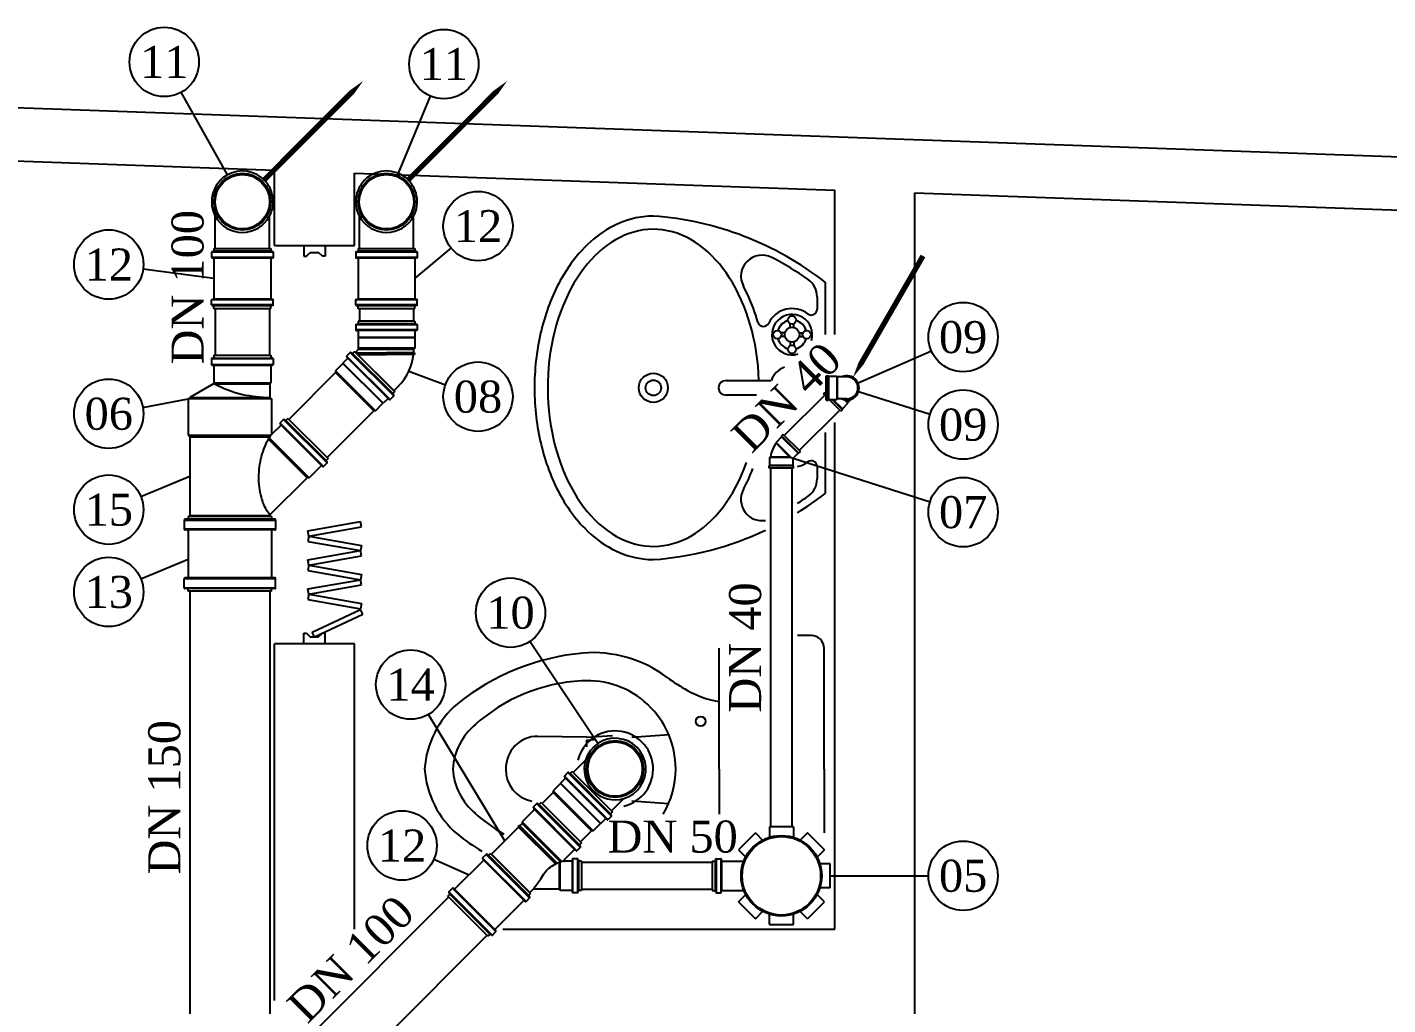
# Model space of a CAD drawing. Header units: millimetres. Extents: x 8900 to 13100, y 733 to 2933.
# Drawn here: x 10494.6 to 10749.6, y 1728.8 to 1911.9 of the extents above; entities that cross this region are included whole.
import ezdxf
from ezdxf.enums import TextEntityAlignment as Align

# ---------------------------------------------------------------- set-up
doc = ezdxf.new("R2010")
doc.units = ezdxf.units.MM
for name, color, linetype in [('001 - 0.050', 1, 'Continuous'), ('002 - 0.150', 2, 'Continuous'), ('003 - 0.250', 3, 'Continuous'), ('004 - 0.350', 4, 'Continuous'), ('005 - 0.350 Color', 5, 'Continuous')]:
    doc.layers.add(name, color=color, linetype=linetype)
doc.styles.add('style1', font='BOOKOS.TTF')
doc.styles.add('style4', font='romantic.ttf')

msp = doc.modelspace()

# ---------------------------------------------------------------- linework, layer by layer
at = {"layer": '001 - 0.050', "ltscale": 2.5}
for p, q in [((10546.44, 1871.01), (10546.44, 1869.01)), ((10546.44, 1869.01), (10546.94, 1869.01)), ((10546.94, 1869.01), (10547.65, 1869.71)), ((10547.65, 1869.71), (10549.23, 1869.71)), ((10549.94, 1869.01), (10549.23, 1869.71)), ((10550.44, 1869.01), (10549.94, 1869.01)), ((10550.44, 1871.01), (10550.44, 1869.01)), ((10547.22, 1817.55), (10557.07, 1819.29)), ((10547.39, 1816.57), (10557.24, 1818.31)), ((10557.24, 1818.31), (10557.07, 1819.29)), ((10547.39, 1816.57), (10547.22, 1817.55)), ((10547.39, 1816.57), (10547.22, 1815.58)), ((10547.22, 1815.58), (10557.07, 1813.85)), ((10547.39, 1816.57), (10557.24, 1814.83)), ((10547.22, 1812.11), (10557.07, 1813.85)), ((10547.39, 1811.13), (10557.24, 1812.86)), ((10557.24, 1814.83), (10557.07, 1813.85)), ((10557.24, 1812.86), (10557.07, 1813.85)), ((10547.39, 1811.13), (10547.22, 1812.11)), ((10547.39, 1811.13), (10547.22, 1810.14)), ((10547.39, 1811.13), (10557.24, 1809.39)), ((10547.22, 1810.14), (10557.07, 1808.41)), ((10547.22, 1806.67), (10557.07, 1808.41)), ((10557.24, 1809.39), (10557.07, 1808.41)), ((10557.24, 1807.42), (10557.07, 1808.41)), ((10547.39, 1805.68), (10547.22, 1806.67)), ((10547.39, 1805.68), (10547.22, 1804.7)), ((10547.39, 1805.68), (10557.24, 1807.42)), ((10547.39, 1805.68), (10557.24, 1803.95)), ((10547.22, 1804.7), (10557.07, 1802.96)), ((10548.02, 1798.6), (10557.08, 1802.83)), ((10557.24, 1803.95), (10557.07, 1802.96)), ((10557.5, 1801.92), (10557.08, 1802.83)), ((10548.44, 1797.7), (10557.5, 1801.92)), ((10546.44, 1796.41), (10546.44, 1798.41)), ((10546.44, 1798.41), (10546.94, 1798.41)), ((10546.94, 1798.41), (10547.65, 1797.7)), ((10547.65, 1797.7), (10549.23, 1797.7)), ((10548.44, 1797.7), (10548.02, 1798.6)), ((10549.94, 1798.41), (10549.23, 1797.7)), ((10550.44, 1798.41), (10549.94, 1798.41)), ((10550.44, 1796.41), (10550.44, 1798.41))]:
    msp.add_line(p, q, dxfattribs=at)
at = {"layer": '001 - 0.050'}
for p, q in [((10644.12, 1864.15), (10644.12, 1854.35)), ((10642.64, 1861.41), (10642.64, 1859.09)), ((10637.59, 1855.64), (10637.59, 1856.38)), ((10638.28, 1855.64), (10638.28, 1856.38)), ((10636.62, 1854.66), (10635.87, 1854.66)), ((10636.61, 1853.97), (10635.87, 1853.97)), ((10639.25, 1853.97), (10640, 1853.97)), ((10639.26, 1854.66), (10640, 1854.66)), ((10637.59, 1853), (10637.59, 1852.26)), ((10638.28, 1852.99), (10638.28, 1852.26)), ((10625.56, 1845.72), (10634.04, 1845.72)), ((10631.29, 1842.97), (10625.56, 1842.97)), ((10644.12, 1836.01), (10644.12, 1824.55)), ((10642.64, 1829.61), (10642.64, 1827.29)), ((10641.56, 1797.94), (10638.94, 1797.94)), ((10641.56, 1797.94), (10641.56, 1797.94)), ((10641.56, 1797.94), (10641.56, 1797.94)), ((10624.3, 1772.94), (10624.3, 1795.56)), ((10643.94, 1772.94), (10643.94, 1795.56)), ((10599.41, 1778.9), (10590.27, 1779.06)), ((10599.41, 1778.9), (10604.28, 1779.22)), ((10599.41, 1778.37), (10600.85, 1778.46)), ((10599.41, 1778.37), (10599.41, 1777.08)), ((10607.92, 1778.93), (10614.88, 1779.39)), ((10624.3, 1772.94), (10624.3, 1764.49)), ((10643.94, 1772.94), (10643.94, 1761.01)), ((10607.92, 1766.96), (10614.82, 1766.5))]:
    msp.add_line(p, q, dxfattribs=at)
for centre, radius in [((10637.94, 1857.07), 0.769), ((10635.19, 1854.32), 0.769), ((10637.94, 1854.32), 1.38), ((10640.69, 1854.32), 0.769), ((10637.94, 1851.57), 0.769), ((10611.95, 1844.36), 2.73), ((10611.95, 1844.36), 1.45), ((10620.81, 1781.87), 0.893)]:
    msp.add_circle(centre, radius, dxfattribs=at)
for centre, radius, start, end in [((10607.67, 1817.43), 59.26, 52.0345, 85.8579), ((10632.33, 1865.26), 3.96, 62.7274, 207.6975), ((10607.67, 1817.43), 57.77, 54.8128, 62.7274), ((10638.68, 1861.41), 3.96, 0, 54.8128), ((10637.94, 1854.32), 4.88, 52.968, 153.6816), ((10641.54, 1859.09), 1.1, 232.968, 0), ((10632.58, 1856.97), 1.1, 196.2412, 333.6816), ((10637.94, 1854.32), 3.78, 343.5967, 286.4033), ((10637.94, 1854.32), 2.75, 105.7907, 164.7593), ((10637.94, 1854.32), 2.75, 16.0953, 73.7658), ((10637.94, 1854.32), 2.75, 195.9211, 253.5587), ((10637.94, 1854.32), 2.75, 285.9116, 343.88), ((10637.94, 1844.35), 4.12, 109.6887, 160.3486), ((10625.56, 1844.35), 1.38, 90, 270), ((10641.54, 1829.61), 1.1, 0, 127.032), ((10637.94, 1834.38), 4.88, 281.8547, 307.032), ((10638.68, 1827.29), 3.96, 305.1872, 0), ((10632.31, 1823.43), 3.96, 152.2592, 279.1037), ((10607.67, 1871.27), 59.26, 301.85, 307.9655), ((10607.67, 1871.27), 57.77, 302.7695, 305.1872), ((10607.67, 1871.27), 59.26, 274.1421, 295.2421), ((10641.56, 1795.56), 2.38, 0, 90), ((10602.88, 1750.56), 44.3, 95.3547, 128.617), ((10600.56, 1771.33), 23.41, 53.3289, 94.4554), ((10631.37, 1812.15), 27.73, 232.6506, 242.0098), ((10600.21, 1756.91), 32.59, 93.0057, 131.9097), ((10599.59, 1772.95), 16.54, 359.9848, 93.7848), ((10626.88, 1802.43), 17.05, 239.9999, 261.296), ((10586.79, 1771.71), 17.75, 130.628, 176.0076), ((10586.27, 1772.14), 11.94, 129.8314, 176.174), ((10604.77, 1772.94), 7.14, 283.3424, 166.6576), ((10590.27, 1773.1), 5.96, 90.0403, 181.5783), ((10586.79, 1774.18), 17.75, 183.9924, 229.372), ((10586.25, 1773.74), 11.92, 183.8225, 230.2134), ((10590.27, 1772.79), 5.96, 178.6285, 259.4961), ((10599.59, 1772.94), 16.54, 329.2764, 0.0152), ((10600.21, 1788.98), 32.59, 228.0903, 240.0875), ((10602.88, 1795.33), 44.3, 231.383, 238.5689)]:
    msp.add_arc(centre, radius, start, end, dxfattribs=at)
msp.add_ellipse((10611.95, 1844.36), major_axis=(0, 29.7), ratio=0.666667, start_param=-1.524765, end_param=4.222301, dxfattribs=at)
for points, knots in [([(10611.95, 1876.53), (10610.7, 1876.53), (10609.45, 1876.38), (10606.44, 1875.66), (10604.7, 1874.91), (10601.43, 1872.88), (10599.91, 1871.6), (10597.14, 1868.59), (10595.89, 1866.87), (10593.23, 1862.23), (10591.98, 1859.13), (10590.26, 1852.52), (10589.77, 1849.02), (10589.6, 1841.98), (10589.92, 1838.44), (10591.31, 1831.68), (10592.4, 1828.46), (10595.25, 1822.68), (10597.03, 1820.12), (10600.64, 1816.45), (10602.37, 1815.13), (10606.05, 1813.18), (10608.02, 1812.55), (10610.66, 1812.22), (10611.3, 1812.18), (10611.95, 1812.18)], [6.283185, 6.283185, 6.283185, 6.283185, 6.442399, 6.442399, 6.675979, 6.675979, 6.909559, 6.909559, 7.143139, 7.143139, 7.480359, 7.480359, 7.817579, 7.817579, 8.154799, 8.154799, 8.492019, 8.492019, 8.829238, 8.829238, 9.085832, 9.085832, 9.342426, 9.342426, 9.424781, 9.424781, 9.424781, 9.424781]), ([(10631.52, 1856.66), (10631.02, 1858.39), (10630.41, 1860.05), (10629.42, 1862.24), (10629.13, 1862.84), (10628.82, 1863.42)], [5.1242531, 5.1242531, 5.1242531, 5.1242531, 5.3076682, 5.3076682, 5.3793346, 5.3793346, 5.3793346, 5.3793346])]:
    msp.add_open_spline(points, degree=3, knots=knots, dxfattribs=at)
msp.add_open_spline([(10628.81, 1825.27), (10629.47, 1826.52), (10630.06, 1827.84), (10630.58, 1829.22)], degree=3, dxfattribs=at)
at = {"layer": '002 - 0.150', "ltscale": 2.5}
for p, q in [((10380.91, 1900.85), (11004.53, 1878.61)), ((10380.56, 1890.86), (10540.94, 1885.14)), ((10540.94, 1871.01), (10540.94, 1885.14)), ((10555.94, 1884.6), (10645.94, 1881.39)), ((10555.94, 1871.01), (10555.94, 1884.6)), ((10645.94, 1854.35), (10645.94, 1881.39)), ((10660.94, 1880.86), (10989.19, 1869.15)), ((10660.94, 1669.74), (10660.94, 1880.86)), ((10540.94, 1871.01), (10555.94, 1871.01)), ((10645.94, 1742.94), (10645.94, 1837.83)), ((10555.94, 1796.41), (10540.94, 1796.41)), ((10540.94, 1729.59), (10540.94, 1796.41)), ((10555.94, 1742.94), (10555.94, 1796.41)), ((10583.71, 1742.94), (10645.94, 1742.94))]:
    msp.add_line(p, q, dxfattribs=at)
at = {"layer": '002 - 0.150'}
for p, q in [((10540.26, 1869.95), (10529.61, 1869.95)), ((10529.86, 1870.47), (10540.02, 1870.47)), ((10567.26, 1869.95), (10556.61, 1869.95)), ((10556.86, 1870.47), (10567.02, 1870.47)), ((10540.26, 1868.67), (10529.61, 1868.67)), ((10567.26, 1868.67), (10556.61, 1868.67)), ((10540.26, 1860.96), (10529.61, 1860.96)), ((10540.26, 1859.69), (10529.61, 1859.69)), ((10567.26, 1860.96), (10556.61, 1860.96)), ((10567.26, 1859.69), (10556.61, 1859.69)), ((10567.26, 1856.34), (10556.61, 1856.34)), ((10567.26, 1855.07), (10556.61, 1855.07)), ((10556.13, 1851), (10563.31, 1843.82)), ((10567.02, 1851.55), (10556.67, 1851.55)), ((10529.61, 1849.94), (10540.26, 1849.94)), ((10529.61, 1848.59), (10540.26, 1848.59)), ((10553.76, 1848.94), (10552.37, 1847.54)), ((10561.31, 1841.46), (10553.76, 1848.97)), ((10561.28, 1841.46), (10553.76, 1848.94)), ((10554.68, 1849.89), (10562.23, 1842.38)), ((10555.58, 1850.79), (10563.13, 1843.28)), ((10556.51, 1850.62), (10561.94, 1850.62)), ((10556.61, 1850.91), (10561.94, 1850.91)), ((10559.89, 1840.06), (10552.37, 1847.54)), ((10644.82, 1842.17), (10644.82, 1846.53)), ((10646.44, 1842.29), (10646.44, 1846.41)), ((10529.67, 1845.12), (10540.1, 1845.12)), ((10644.32, 1843.44), (10644.27, 1843.49)), ((10525.1, 1842.33), (10540.1, 1842.33)), ((10559.88, 1840.06), (10561.28, 1841.46)), ((10647.36, 1840.4), (10645.59, 1842.17)), ((10543.1, 1838.26), (10550.63, 1830.73)), ((10542.2, 1837.36), (10549.74, 1829.83)), ((10525.1, 1835.19), (10540.07, 1835.19)), ((10547.07, 1827.52), (10539.83, 1834.76)), ((10637.46, 1831.44), (10634.93, 1833.97)), ((10635.99, 1835.2), (10639.07, 1832.12)), ((10633.88, 1831.44), (10637.46, 1831.44)), ((10637.46, 1831.44), (10637.75, 1831.32)), ((10638.12, 1829.82), (10633.76, 1829.82)), ((10525.1, 1820.43), (10540.1, 1820.43)), ((10540.42, 1819.73), (10524.77, 1819.73)), ((10540.42, 1817.73), (10524.77, 1817.73)), ((10540.42, 1808.73), (10524.77, 1808.73)), ((10540.42, 1806.73), (10524.77, 1806.73)), ((10596.39, 1772.1), (10603.92, 1764.57)), ((10596.93, 1772.29), (10604.11, 1765.11)), ((10594.57, 1770.24), (10593.18, 1768.85)), ((10602.1, 1762.75), (10594.57, 1770.28)), ((10602.07, 1762.75), (10594.57, 1770.24)), ((10595.49, 1771.2), (10603.02, 1763.67)), ((10600.67, 1761.35), (10593.18, 1768.85)), ((10589.67, 1765.38), (10597.2, 1757.85)), ((10590.57, 1766.28), (10598.1, 1758.75)), ((10594.52, 1755.55), (10587.35, 1762.72)), ((10600.67, 1761.36), (10602.07, 1762.75)), ((10588.59, 1749.24), (10581.06, 1756.77)), ((10581.6, 1756.96), (10588.78, 1749.78)), ((10587.69, 1748.34), (10580.16, 1755.87)), ((10594.31, 1755.47), (10594.31, 1750.41)), ((10596.75, 1755.68), (10596.75, 1750.21)), ((10597.95, 1755.68), (10597.95, 1750.21)), ((10623.5, 1755.68), (10623.5, 1750.21)), ((10624.7, 1755.68), (10624.7, 1750.21)), ((10581.33, 1741.98), (10573.8, 1749.51)), ((10582.23, 1742.88), (10574.7, 1750.41))]:
    msp.add_line(p, q, dxfattribs=at)
for centre, radius in [((10534.94, 1879.23), 5.1), ((10561.94, 1879.23), 5.1), ((10604.77, 1772.94), 5.1), ((10635.94, 1752.94), 7.35)]:
    msp.add_circle(centre, radius, dxfattribs=at)
msp.add_arc((10648.22, 1844.35), 2.18, 250.9009, 109.0991, dxfattribs=at)
at = {"layer": '003 - 0.250', "ltscale": 2.5}
for p, q in [((10532.13, 1884.26), (10523.47, 1899.74)), ((10564.16, 1884.55), (10570.19, 1899.01)), ((10567.26, 1864.82), (10574.09, 1870.49)), ((10529.61, 1864.82), (10516.35, 1866.6)), ((10650.31, 1845.26), (10664.04, 1851.26)), ((10566.12, 1847.45), (10572.98, 1844.94)), ((10650.39, 1843.66), (10663.8, 1839.42)), ((10516.3, 1840.69), (10524.78, 1842.28)), ((10638.12, 1831.17), (10663.8, 1823.02)), ((10515.91, 1824.01), (10525.1, 1827.81)), ((10515.91, 1808.6), (10524.77, 1812.26)), ((10601.56, 1777.74), (10588.79, 1796.83)), ((10584.14, 1759.51), (10569.83, 1783.18)), ((10570.81, 1756.02), (10577.43, 1753.14)), ((10645.09, 1752.94), (10663.5, 1752.94))]:
    msp.add_line(p, q, dxfattribs=at)
for centre in [(10520.3, 1905.41), (10572.69, 1905.01), (10579.09, 1874.65), (10509.9, 1867.46), (10670, 1853.86), (10579.09, 1842.7), (10509.9, 1839.5), (10670, 1837.46), (10509.9, 1821.53), (10670, 1821.06), (10509.9, 1806.12), (10585.18, 1802.23), (10566.47, 1788.75), (10564.85, 1758.61), (10670, 1752.94)]:
    msp.add_circle(centre, 6.5, dxfattribs=at)
at = {"layer": '004 - 0.350', "ltscale": 2.5}
for points in [[(10557.58, 1901.86, 0, 5, 0), (10546.97, 1891.26, 1, 1, 0), (10539.02, 1883.3, 1, 1, 0)], [(10584.58, 1901.86, 0, 5, 0), (10573.97, 1891.26, 1, 1, 0), (10566.02, 1883.3, 1, 1, 0)], [(10649.36, 1846.32, 0, 5, 0), (10656.86, 1859.31, 1, 1, 0), (10662.48, 1869.06, 1, 1, 0)]]:
    msp.add_lwpolyline(points, format="xyseb", dxfattribs=at)
at = {"layer": '005 - 0.350 Color'}
for p, q in [((10529.86, 1870.47), (10529.86, 1876.5)), ((10540.02, 1870.47), (10540.02, 1876.5)), ((10556.86, 1870.47), (10556.86, 1876.5)), ((10567.02, 1870.47), (10567.02, 1876.5)), ((10529.17, 1869.75), (10529.17, 1868.8)), ((10529.25, 1869.85), (10529.54, 1869.93)), ((10540.6, 1869.75), (10529.27, 1869.75)), ((10529.61, 1870.47), (10540.26, 1870.47)), ((10529.61, 1870.47), (10529.61, 1870.02)), ((10540.26, 1870.47), (10540.26, 1870.02)), ((10540.63, 1869.85), (10540.34, 1869.93)), ((10540.7, 1869.75), (10540.7, 1868.8)), ((10556.17, 1869.75), (10556.17, 1868.8)), ((10556.25, 1869.85), (10556.54, 1869.93)), ((10567.6, 1869.75), (10556.27, 1869.75)), ((10556.61, 1870.47), (10567.26, 1870.47)), ((10556.61, 1870.47), (10556.61, 1870.02)), ((10567.26, 1870.47), (10567.26, 1870.02)), ((10567.63, 1869.85), (10567.34, 1869.93)), ((10567.7, 1869.75), (10567.7, 1868.8)), ((10540.6, 1868.8), (10529.27, 1868.8)), ((10529.27, 1868.71), (10529.52, 1868.68)), ((10529.61, 1868.58), (10529.61, 1861.05)), ((10540.26, 1868.58), (10540.26, 1861.05)), ((10540.61, 1868.71), (10540.36, 1868.68)), ((10567.6, 1868.8), (10556.27, 1868.8)), ((10556.27, 1868.71), (10556.52, 1868.68)), ((10556.61, 1868.58), (10556.61, 1861.05)), ((10567.26, 1868.58), (10567.26, 1861.05)), ((10567.61, 1868.71), (10567.36, 1868.68)), ((10529.17, 1859.88), (10529.17, 1860.83)), ((10529.25, 1859.79), (10529.54, 1859.71)), ((10529.27, 1860.93), (10529.52, 1860.95)), ((10540.6, 1860.83), (10529.27, 1860.83)), ((10540.6, 1859.88), (10529.27, 1859.88)), ((10529.61, 1859.17), (10529.61, 1859.61)), ((10540.26, 1859.17), (10529.61, 1859.17)), ((10540.26, 1859.17), (10540.26, 1859.61)), ((10540.63, 1859.79), (10540.34, 1859.71)), ((10540.61, 1860.93), (10540.36, 1860.95)), ((10540.7, 1859.88), (10540.7, 1860.83)), ((10556.17, 1859.88), (10556.17, 1860.83)), ((10556.25, 1859.79), (10556.54, 1859.71)), ((10556.27, 1860.93), (10556.52, 1860.95)), ((10567.6, 1860.83), (10556.27, 1860.83)), ((10567.6, 1859.88), (10556.27, 1859.88)), ((10556.61, 1859.17), (10556.61, 1859.61)), ((10567.26, 1859.17), (10556.61, 1859.17)), ((10567.26, 1859.17), (10567.26, 1859.61)), ((10567.63, 1859.79), (10567.34, 1859.71)), ((10567.61, 1860.93), (10567.36, 1860.95)), ((10567.7, 1859.88), (10567.7, 1860.83)), ((10556.17, 1856.14), (10556.17, 1855.2)), ((10556.25, 1856.24), (10556.54, 1856.32)), ((10567.6, 1856.14), (10556.27, 1856.14)), ((10567.26, 1856.86), (10556.61, 1856.86)), ((10556.61, 1856.86), (10556.61, 1856.41)), ((10567.26, 1856.86), (10567.26, 1856.41)), ((10567.63, 1856.24), (10567.34, 1856.32)), ((10567.7, 1856.14), (10567.7, 1855.2)), ((10567.6, 1855.2), (10556.27, 1855.2)), ((10556.27, 1855.1), (10556.52, 1855.07)), ((10556.61, 1854.97), (10556.61, 1853.77)), ((10567.26, 1853.77), (10556.61, 1853.77)), ((10556.61, 1853.77), (10556.64, 1853.74)), ((10567.24, 1853.74), (10556.64, 1853.74)), ((10556.64, 1853.74), (10556.64, 1851.77)), ((10567.26, 1853.77), (10567.24, 1853.74)), ((10567.24, 1853.74), (10567.24, 1851.77)), ((10567.26, 1854.97), (10567.26, 1853.77)), ((10567.61, 1855.1), (10567.36, 1855.07)), ((10555.94, 1851.16), (10555.63, 1850.85)), ((10555.94, 1851.16), (10563.49, 1843.65)), ((10556.66, 1851.53), (10556.13, 1851)), ((10567.24, 1851.77), (10556.64, 1851.77)), ((10556.64, 1851.77), (10556.66, 1851.75)), ((10567.24, 1851.77), (10567.02, 1851.55)), ((10567.02, 1851.55), (10567.02, 1850.93)), ((10529.17, 1849.84), (10529.17, 1848.69)), ((10529.27, 1849.94), (10529.51, 1849.94)), ((10529.27, 1849.84), (10540.6, 1849.84)), ((10540.6, 1848.69), (10529.27, 1848.69)), ((10529.27, 1848.59), (10529.51, 1848.59)), ((10529.61, 1850.47), (10540.26, 1850.47)), ((10529.61, 1850.47), (10529.61, 1850.04)), ((10529.61, 1848.49), (10529.61, 1845.22)), ((10540.26, 1850.47), (10540.26, 1850.04)), ((10540.26, 1848.49), (10540.26, 1845.29)), ((10540.6, 1849.94), (10540.36, 1849.94)), ((10540.6, 1848.59), (10540.36, 1848.59)), ((10540.7, 1849.84), (10540.7, 1848.69)), ((10554.62, 1849.83), (10553.76, 1848.97)), ((10553.76, 1848.97), (10553.76, 1848.94)), ((10555.13, 1850.97), (10554.46, 1850.3)), ((10554.46, 1850.16), (10554.62, 1849.96)), ((10554.53, 1850.23), (10562.56, 1842.23)), ((10555.2, 1850.9), (10563.23, 1842.9)), ((10555.25, 1850.98), (10555.51, 1850.83)), ((10556.34, 1850.93), (10561.94, 1850.93)), ((10556.52, 1850.61), (10561.94, 1850.61)), ((10567.02, 1850.93), (10561.94, 1850.93)), ((10567.17, 1850.91), (10561.94, 1850.91)), ((10567.17, 1850.62), (10561.94, 1850.62)), ((10567.02, 1850.61), (10561.94, 1850.61)), ((10567.02, 1850.93), (10567.17, 1850.91)), ((10567.02, 1850.61), (10567.17, 1850.62)), ((10567.17, 1850.91), (10567.17, 1850.62)), ((10552.37, 1847.54), (10552.37, 1847.23)), ((10552.37, 1847.23), (10559.57, 1840.06)), ((10644.32, 1842.07), (10644.32, 1846.63)), ((10644.32, 1846.63), (10644.72, 1846.63)), ((10644.72, 1842.07), (10644.72, 1846.63)), ((10644.72, 1846.63), (10644.82, 1846.53)), ((10644.82, 1846.53), (10646.32, 1846.53)), ((10646.32, 1846.53), (10646.44, 1846.41)), ((10646.32, 1846.53), (10646.32, 1842.17)), ((10647.24, 1846.41), (10646.44, 1846.41)), ((10648.22, 1846.41), (10647.24, 1846.41)), ((10529.54, 1845.09), (10525.1, 1842.53)), ((10529.61, 1845.29), (10540.26, 1845.29)), ((10540.26, 1845.29), (10540.1, 1845.12)), ((10540.1, 1845.12), (10540.1, 1842.33)), ((10563.49, 1843.65), (10563.18, 1843.34)), ((10564.25, 1844.75), (10563.31, 1843.82)), ((10643.85, 1843.2), (10644.13, 1843.49)), ((10644.13, 1843.49), (10644.27, 1843.49)), ((10644.32, 1843.3), (10644.13, 1843.49)), ((10644.27, 1843.49), (10644.32, 1843.53)), ((10524.78, 1842.28), (10524.78, 1835.5)), ((10524.83, 1842.33), (10540.36, 1842.33)), ((10525.1, 1842.53), (10525.1, 1842.33)), ((10525.1, 1842.53), (10540.1, 1842.53)), ((10540.41, 1842.28), (10540.41, 1835.93)), ((10561.31, 1841.46), (10561.28, 1841.46)), ((10562.17, 1842.32), (10561.31, 1841.46)), ((10562.5, 1842.16), (10562.3, 1842.32)), ((10563.3, 1842.83), (10562.63, 1842.16)), ((10563.32, 1842.95), (10563.16, 1843.22)), ((10644.32, 1842.73), (10643.85, 1843.2)), ((10644.32, 1842.07), (10644.72, 1842.07)), ((10644.72, 1842.07), (10644.82, 1842.17)), ((10644.82, 1842.17), (10646.32, 1842.17)), ((10647.07, 1839.98), (10644.88, 1842.17)), ((10647.36, 1840.26), (10645.45, 1842.17)), ((10646.32, 1842.17), (10646.44, 1842.29)), ((10647.24, 1842.29), (10646.44, 1842.29)), ((10648.22, 1842.29), (10647.24, 1842.29)), ((10647.36, 1840.4), (10648.42, 1841.46)), ((10647.77, 1842.11), (10648.42, 1841.46)), ((10648.42, 1841.64), (10647.97, 1842.08)), ((10648.99, 1842.2), (10648.42, 1841.63)), ((10648.42, 1841.46), (10648.42, 1841.64)), ((10542.65, 1838.43), (10541.99, 1837.77)), ((10542.73, 1838.36), (10550.74, 1830.35)), ((10542.78, 1838.45), (10543.04, 1838.3)), ((10543.47, 1838.63), (10543.16, 1838.31)), ((10543.47, 1838.63), (10551, 1831.1)), ((10559.88, 1840.06), (10559.57, 1840.06)), ((10647.07, 1839.98), (10647.36, 1840.26)), ((10647.36, 1840.26), (10647.36, 1840.4)), ((10542.14, 1837.3), (10540.67, 1835.83)), ((10541.98, 1837.63), (10542.15, 1837.43)), ((10542.06, 1837.69), (10550.07, 1829.68)), ((10524.78, 1835.5), (10540.27, 1835.5)), ((10524.78, 1835.5), (10525.1, 1835.19)), ((10525.1, 1835.19), (10525.1, 1820.43)), ((10547.42, 1827.52), (10539.95, 1834.98)), ((10635.99, 1835.2), (10634.93, 1834.14)), ((10634.93, 1834.14), (10637.75, 1831.32)), ((10634.93, 1834.14), (10634.93, 1833.97)), ((10636.27, 1835.63), (10635.99, 1835.34)), ((10635.99, 1835.34), (10639.21, 1832.12)), ((10635.99, 1835.34), (10635.99, 1835.2)), ((10639.5, 1832.4), (10636.27, 1835.63)), ((10550.82, 1830.4), (10550.67, 1830.66)), ((10551, 1831.1), (10550.69, 1830.78)), ((10633.76, 1831.32), (10633.88, 1831.44)), ((10637.75, 1831.32), (10633.76, 1831.32)), ((10633.76, 1829.82), (10633.76, 1831.32)), ((10637.75, 1831.32), (10638.12, 1831.17)), ((10639.07, 1832.12), (10638.12, 1831.17)), ((10638.12, 1829.82), (10638.12, 1831.17)), ((10639.21, 1832.12), (10639.07, 1832.12)), ((10639.5, 1832.4), (10639.21, 1832.12)), ((10549.67, 1829.77), (10547.42, 1827.52)), ((10550, 1829.61), (10549.81, 1829.77)), ((10550.81, 1830.28), (10550.14, 1829.61)), ((10633.66, 1829.72), (10633.76, 1829.82)), ((10638.22, 1829.72), (10633.66, 1829.72)), ((10633.66, 1829.32), (10633.66, 1829.72)), ((10638.22, 1829.32), (10633.66, 1829.32)), ((10638.22, 1829.72), (10638.12, 1829.82)), ((10638.22, 1829.32), (10638.22, 1829.72)), ((10547.07, 1827.52), (10540.1, 1820.54)), ((10547.42, 1827.52), (10547.07, 1827.52)), ((10540.1, 1820.54), (10540.1, 1820.43)), ((10524.02, 1819.58), (10524.02, 1817.88)), ((10524.62, 1819.73), (10524.17, 1819.73)), ((10524.17, 1819.58), (10541.02, 1819.58)), ((10541.02, 1817.88), (10524.17, 1817.88)), ((10524.77, 1820.23), (10524.77, 1819.88)), ((10540.42, 1820.23), (10524.77, 1820.23)), ((10540.42, 1820.23), (10540.42, 1819.88)), ((10541.02, 1819.73), (10540.57, 1819.73)), ((10541.17, 1819.58), (10541.17, 1817.88)), ((10524.62, 1817.73), (10524.17, 1817.73)), ((10524.77, 1817.58), (10524.77, 1808.88)), ((10540.42, 1817.58), (10540.42, 1808.88)), ((10541.02, 1817.73), (10540.57, 1817.73)), ((10524.02, 1806.88), (10524.02, 1808.58)), ((10524.62, 1808.73), (10524.17, 1808.73)), ((10541.02, 1808.58), (10524.17, 1808.58)), ((10541.02, 1808.73), (10540.57, 1808.73)), ((10541.17, 1806.88), (10541.17, 1808.58)), ((10524.17, 1806.88), (10541.02, 1806.88)), ((10524.62, 1806.73), (10524.17, 1806.73)), ((10524.77, 1806.23), (10524.77, 1806.58)), ((10540.42, 1806.23), (10524.77, 1806.23)), ((10540.42, 1806.23), (10540.42, 1806.58)), ((10541.02, 1806.73), (10540.57, 1806.73)), ((10599.25, 1774.61), (10596.93, 1772.29)), ((10595.94, 1772.27), (10595.27, 1771.6)), ((10596.01, 1772.2), (10604.02, 1764.19)), ((10596.06, 1772.29), (10596.32, 1772.14)), ((10596.76, 1772.47), (10596.44, 1772.15)), ((10596.76, 1772.47), (10604.29, 1764.94)), ((10595.43, 1771.14), (10594.57, 1770.28)), ((10594.57, 1770.28), (10594.57, 1770.24)), ((10595.27, 1771.47), (10595.43, 1771.27)), ((10595.34, 1771.53), (10603.35, 1763.52)), ((10593.18, 1768.85), (10593.18, 1768.54)), ((10593.18, 1768.54), (10600.36, 1761.36)), ((10606.43, 1767.43), (10604.11, 1765.11)), ((10589.6, 1765.31), (10587.35, 1763.06)), ((10589.44, 1765.65), (10589.61, 1765.45)), ((10590.12, 1766.45), (10589.45, 1765.78)), ((10589.52, 1765.71), (10597.53, 1757.7)), ((10590.19, 1766.38), (10598.2, 1758.37)), ((10590.24, 1766.47), (10590.5, 1766.31)), ((10590.93, 1766.65), (10590.62, 1766.33)), ((10590.93, 1766.65), (10598.47, 1759.11)), ((10604.11, 1764.24), (10603.96, 1764.5)), ((10604.29, 1764.94), (10603.97, 1764.62)), ((10586.69, 1762.05), (10581.6, 1756.96)), ((10586.8, 1762.37), (10586.59, 1762.17)), ((10593.61, 1755.15), (10586.59, 1762.17)), ((10586.69, 1762.05), (10586.59, 1762.17)), ((10593.59, 1755.15), (10586.69, 1762.05)), ((10593.89, 1755.29), (10586.8, 1762.37)), ((10586.91, 1762.28), (10586.8, 1762.37)), ((10587.35, 1762.72), (10586.91, 1762.28)), ((10593.9, 1755.29), (10586.91, 1762.28)), ((10594.78, 1755.63), (10587.35, 1763.06)), ((10587.35, 1763.06), (10587.35, 1762.72)), ((10602.1, 1762.75), (10602.07, 1762.75)), ((10602.96, 1763.61), (10602.1, 1762.75)), ((10603.29, 1763.45), (10603.09, 1763.61)), ((10604.09, 1764.12), (10603.42, 1763.45)), ((10633.69, 1762.09), (10633.69, 1760.15)), ((10638.19, 1762.09), (10633.69, 1762.09)), ((10638.19, 1762.09), (10638.19, 1760.15)), ((10600.67, 1761.36), (10600.36, 1761.36)), ((10631.06, 1761.01), (10627.88, 1757.82)), ((10631.06, 1761.01), (10632.43, 1759.63)), ((10640.82, 1761.01), (10639.44, 1759.63)), ((10644, 1757.82), (10640.82, 1761.01)), ((10580.61, 1756.94), (10579.94, 1756.27)), ((10588.69, 1748.86), (10580.68, 1756.87)), ((10580.73, 1756.96), (10580.99, 1756.8)), ((10581.42, 1757.13), (10581.11, 1756.82)), ((10581.42, 1757.13), (10588.95, 1749.6)), ((10597.13, 1757.78), (10595.2, 1755.85)), ((10597.47, 1757.62), (10597.27, 1757.79)), ((10598.27, 1758.3), (10597.6, 1757.63)), ((10598.29, 1758.42), (10598.14, 1758.68)), ((10598.47, 1759.11), (10598.15, 1758.8)), ((10627.88, 1757.82), (10629.25, 1756.45)), ((10644, 1757.82), (10642.63, 1756.45)), ((10580.09, 1755.8), (10574.77, 1750.48)), ((10579.93, 1756.14), (10580.1, 1755.94)), ((10588.02, 1748.19), (10580.01, 1756.2)), ((10594.51, 1750.21), (10594.51, 1755.54)), ((10596.66, 1755.68), (10595.27, 1755.68)), ((10596.78, 1756.03), (10596.76, 1755.77)), ((10596.81, 1756.02), (10596.81, 1749.86)), ((10597.76, 1756.12), (10596.88, 1756.12)), ((10597.76, 1756.02), (10597.76, 1749.86)), ((10597.85, 1756.05), (10597.93, 1755.75)), ((10598.47, 1755.68), (10598.03, 1755.68)), ((10598.47, 1755.68), (10598.47, 1750.21)), ((10622.99, 1755.68), (10622.99, 1750.21)), ((10622.99, 1755.68), (10623.42, 1755.68)), ((10623.6, 1756.05), (10623.52, 1755.75)), ((10623.7, 1756.12), (10624.57, 1756.12)), ((10623.7, 1756.02), (10623.7, 1749.86)), ((10624.57, 1756.02), (10624.57, 1749.86)), ((10624.67, 1756.03), (10624.7, 1755.77)), ((10624.8, 1755.68), (10628.9, 1755.68)), ((10645.09, 1755.19), (10643.15, 1755.19)), ((10645.09, 1750.69), (10645.09, 1755.19)), ((10573.43, 1749.14), (10573.75, 1749.46)), ((10580.96, 1741.61), (10573.43, 1749.14)), ((10573.61, 1749.84), (10573.76, 1749.58)), ((10573.63, 1749.96), (10574.3, 1750.63)), ((10581.71, 1741.88), (10573.7, 1749.89)), ((10582.38, 1742.55), (10574.37, 1750.56)), ((10574.43, 1750.64), (10574.63, 1750.47)), ((10588.78, 1748.91), (10588.62, 1749.17)), ((10588.95, 1749.6), (10588.64, 1749.29)), ((10589.41, 1750.41), (10588.78, 1749.78)), ((10594.31, 1750.41), (10589.41, 1750.41)), ((10594.51, 1750.21), (10594.31, 1750.41)), ((10596.66, 1750.21), (10594.51, 1750.21)), ((10596.78, 1749.86), (10596.76, 1750.12)), ((10597.76, 1749.76), (10596.88, 1749.76)), ((10597.85, 1749.84), (10597.93, 1750.14)), ((10598.47, 1750.21), (10598.03, 1750.21)), ((10622.99, 1750.21), (10623.42, 1750.21)), ((10623.6, 1749.84), (10623.52, 1750.14)), ((10623.7, 1749.76), (10624.57, 1749.76)), ((10624.67, 1749.86), (10624.7, 1750.12)), ((10624.8, 1750.21), (10628.9, 1750.21)), ((10627.88, 1748.07), (10629.25, 1749.44)), ((10644, 1748.07), (10642.63, 1749.44)), ((10645.09, 1750.69), (10643.15, 1750.69)), ((10587.62, 1748.27), (10582.3, 1742.95)), ((10587.96, 1748.11), (10587.76, 1748.28)), ((10588.76, 1748.79), (10588.09, 1748.12)), ((10627.88, 1748.07), (10631.06, 1744.88)), ((10640.82, 1744.88), (10644, 1748.07)), ((10631.06, 1744.88), (10632.43, 1746.26)), ((10633.69, 1743.79), (10633.69, 1745.74)), ((10638.19, 1743.79), (10638.19, 1745.74)), ((10640.82, 1744.88), (10639.44, 1746.26)), ((10580.96, 1741.61), (10581.28, 1741.93)), ((10581.66, 1741.79), (10581.4, 1741.94)), ((10581.78, 1741.81), (10582.45, 1742.48)), ((10582.46, 1742.61), (10582.29, 1742.81)), ((10633.69, 1743.79), (10638.19, 1743.79))]:
    msp.add_line(p, q, dxfattribs=at)
at = {"layer": '005 - 0.350 Color', "ltscale": 2.5}
for p, q in [((10529.86, 1859.17), (10529.86, 1850.47)), ((10540.02, 1859.17), (10540.02, 1850.47)), ((10556.86, 1859.17), (10556.86, 1856.86)), ((10567.02, 1859.17), (10567.02, 1856.86)), ((10552.37, 1847.23), (10543.64, 1838.45)), ((10636.47, 1835.43), (10644.05, 1843.01)), ((10559.57, 1840.06), (10550.84, 1831.28)), ((10639.3, 1832.6), (10646.88, 1840.18)), ((10633.94, 1762.09), (10633.94, 1829.32)), ((10637.94, 1762.09), (10637.94, 1829.32)), ((10525.1, 1820.43), (10525.1, 1820.23)), ((10540.1, 1820.43), (10540.1, 1820.23)), ((10525.1, 1806.23), (10525.1, 1722.83)), ((10540.1, 1806.23), (10540.1, 1722.83)), ((10593.18, 1768.54), (10591.11, 1766.47)), ((10600.36, 1761.36), (10598.29, 1759.29)), ((10598.47, 1755.48), (10622.99, 1755.48)), ((10598.47, 1750.41), (10622.99, 1750.41)), ((10573.61, 1748.97), (10543.64, 1719.01)), ((10580.79, 1741.79), (10550.83, 1711.82))]:
    msp.add_line(p, q, dxfattribs=at)
at = {"layer": '005 - 0.350 Color'}
for points in [[(10538.12, 1825.74, -0.042343), (10538.03, 1827.66, -0.067033), (10538.52, 1831.49, -0.067033), (10540, 1835.06, -0.021561), (10540.48, 1835.81, -0.107138)], [(10540.1, 1820.54, -0.049559), (10539.47, 1821.49, -0.073259), (10538.51, 1823.85, -0.039164), (10538.12, 1825.74, -0.059992)], [(10589.5, 1750.44, -0.013476), (10590.85, 1752.37, -0.106485), (10592.65, 1754.57, -0.09207), (10595.18, 1755.75, -0.112954)]]:
    msp.add_lwpolyline(points, format="xyb", dxfattribs=at)
for centre, radius in [((10534.94, 1879.23), 5.32), ((10561.94, 1879.23), 5.32), ((10604.77, 1772.94), 5.32), ((10635.94, 1752.94), 7.55)]:
    msp.add_circle(centre, radius, dxfattribs=at)
for centre, radius, start, end in [((10534.94, 1879.23), 5.76, 331.785, 208.215), ((10561.94, 1879.23), 5.76, 331.785, 208.215), ((10534.94, 1879.23), 5.76, 208.215, 331.785), ((10561.94, 1879.23), 5.76, 208.215, 331.785), ((10529.27, 1869.75), 0.1, 105, 180), ((10529.51, 1870.02), 0.1, 285, 0), ((10540.36, 1870.02), 0.1, 180, 255), ((10540.6, 1869.75), 0.1, 0, 75), ((10556.27, 1869.75), 0.1, 105, 180), ((10556.51, 1870.02), 0.1, 285, 0), ((10567.36, 1870.02), 0.1, 180, 255), ((10567.6, 1869.75), 0.1, 0, 75), ((10529.27, 1868.8), 0.1, 180, 265), ((10529.51, 1868.58), 0.1, 0, 85), ((10540.36, 1868.58), 0.1, 95, 180), ((10540.6, 1868.8), 0.1, 275, 0), ((10556.27, 1868.8), 0.1, 180, 265), ((10556.51, 1868.58), 0.1, 0, 85), ((10567.36, 1868.58), 0.1, 95, 180), ((10567.6, 1868.8), 0.1, 275, 0), ((10529.27, 1860.83), 0.1, 95, 180), ((10529.27, 1859.88), 0.1, 180, 255), ((10529.51, 1861.05), 0.1, 275, 0), ((10529.51, 1859.61), 0.1, 0, 75), ((10540.36, 1861.05), 0.1, 180, 265), ((10540.36, 1859.61), 0.1, 105, 180), ((10540.6, 1860.83), 0.1, 0, 85), ((10540.6, 1859.88), 0.1, 285, 0), ((10556.27, 1860.83), 0.1, 95, 180), ((10556.27, 1859.88), 0.1, 180, 255), ((10556.51, 1861.05), 0.1, 275, 0), ((10556.51, 1859.61), 0.1, 0, 75), ((10567.36, 1861.05), 0.1, 180, 265), ((10567.36, 1859.61), 0.1, 105, 180), ((10567.6, 1860.83), 0.1, 0, 85), ((10567.6, 1859.88), 0.1, 285, 0), ((10556.27, 1856.14), 0.1, 105, 180), ((10556.51, 1856.41), 0.1, 285, 0), ((10567.36, 1856.41), 0.1, 180, 255), ((10567.6, 1856.14), 0.1, 0, 75), ((10556.27, 1855.2), 0.1, 180, 265), ((10556.51, 1854.97), 0.1, 0, 85), ((10567.36, 1854.97), 0.1, 95, 180), ((10567.6, 1855.2), 0.1, 275, 0), ((10555.2, 1850.9), 0.1, 60.1404, 135.1404), ((10556.56, 1851.64), 0.15, 315, 45), ((10529.27, 1849.84), 0.1, 90, 180), ((10529.27, 1848.69), 0.1, 180, 270), ((10529.51, 1850.04), 0.1, 270, 0), ((10529.51, 1848.49), 0.1, 0, 90), ((10540.36, 1850.04), 0.1, 180, 270), ((10540.36, 1848.49), 0.1, 90, 180), ((10540.6, 1849.84), 0.1, 0, 90), ((10540.6, 1848.69), 0.1, 270, 0), ((10554.53, 1850.23), 0.1, 135.1404, 220.1404), ((10554.55, 1849.9), 0.1, 315.1404, 40.1404), ((10555.56, 1850.92), 0.1, 240.1404, 315.1404), ((10557.35, 1851.64), 9.72, 315, 353.9013), ((10648.22, 1844.35), 2.28, 244.6232, 115.3768), ((10648.22, 1844.35), 2.06, 270, 90), ((10529.46, 1845.22), 0.15, 300, 0), ((10539.48, 1863.1), 20.48, 241.1553, 257.2053), ((10524.83, 1842.28), 0.05, 90, 180), ((10540.58, 1869.07), 26.54, 257.7446, 268.9604), ((10540.36, 1842.28), 0.05, 0, 90), ((10562.24, 1842.25), 0.1, 50.1404, 135.1404), ((10562.56, 1842.23), 0.1, 230.1404, 315.1404), ((10563.25, 1843.27), 0.1, 135.1404, 210.1404), ((10563.23, 1842.9), 0.1, 315.1404, 30.1404), ((10542.73, 1838.36), 0.1, 60, 135), ((10543.09, 1838.39), 0.1, 240, 315), ((10540.56, 1835.93), 0.15, 180, 315), ((10542.06, 1837.69), 0.1, 135, 220), ((10542.07, 1837.37), 0.1, 315, 40), ((10639.65, 1830.53), 5.84, 143.9327, 171.0673), ((10550.76, 1830.71), 0.1, 135, 210), ((10549.74, 1829.7), 0.1, 50, 135), ((10550.07, 1829.68), 0.1, 230, 315), ((10550.74, 1830.35), 0.1, 315, 30), ((10524.17, 1819.58), 0.15, 90, 180), ((10524.17, 1817.88), 0.15, 180, 270), ((10524.62, 1819.88), 0.15, 270, 0), ((10540.57, 1819.88), 0.15, 180, 270), ((10541.02, 1819.58), 0.15, 0, 90), ((10541.02, 1817.88), 0.15, 270, 0), ((10524.62, 1817.58), 0.15, 0, 90), ((10540.57, 1817.58), 0.15, 90, 180), ((10524.17, 1808.58), 0.15, 90, 180), ((10524.62, 1808.88), 0.15, 270, 0), ((10540.57, 1808.88), 0.15, 180, 270), ((10541.02, 1808.58), 0.15, 0, 90), ((10524.17, 1806.88), 0.15, 180, 270), ((10524.62, 1806.58), 0.15, 0, 90), ((10540.57, 1806.58), 0.15, 90, 180), ((10541.02, 1806.88), 0.15, 270, 0), ((10604.77, 1772.94), 5.77, 286.785, 163.215), ((10604.77, 1772.94), 5.77, 163.215, 286.785), ((10596.01, 1772.2), 0.1, 60, 135), ((10596.37, 1772.22), 0.1, 240, 315), ((10595.34, 1771.53), 0.1, 135, 220), ((10595.35, 1771.21), 0.1, 315, 40), ((10589.52, 1765.71), 0.1, 135, 220), ((10589.53, 1765.38), 0.1, 315, 40), ((10590.19, 1766.38), 0.1, 60, 135), ((10590.55, 1766.4), 0.1, 240, 315), ((10604.04, 1764.55), 0.1, 135, 210), ((10603.03, 1763.53), 0.1, 50, 135), ((10603.35, 1763.52), 0.1, 230, 315), ((10604.02, 1764.19), 0.1, 315, 30), ((10580.68, 1756.87), 0.1, 60, 135), ((10581.04, 1756.89), 0.1, 240, 315), ((10597.2, 1757.71), 0.1, 50, 135), ((10597.53, 1757.7), 0.1, 230, 315), ((10598.22, 1758.73), 0.1, 135, 210), ((10598.2, 1758.37), 0.1, 315, 30), ((10580.01, 1756.2), 0.1, 135, 220), ((10580.02, 1755.87), 0.1, 315, 40), ((10595.27, 1755.78), 0.1, 135, 270), ((10596.66, 1755.78), 0.1, 270, 355), ((10596.88, 1756.02), 0.1, 90, 175), ((10597.76, 1756.02), 0.1, 15, 90), ((10598.03, 1755.78), 0.1, 195, 270), ((10623.42, 1755.78), 0.1, 270, 345), ((10623.7, 1756.02), 0.1, 90, 165), ((10624.57, 1756.02), 0.1, 5, 90), ((10624.8, 1755.78), 0.1, 185, 270), ((10573.7, 1749.89), 0.1, 135, 210), ((10573.68, 1749.53), 0.1, 315, 30), ((10574.37, 1750.56), 0.1, 50, 135), ((10574.69, 1750.55), 0.1, 230, 315), ((10588.71, 1749.22), 0.1, 135, 210), ((10589.49, 1750.34), 0.1, 79.2682, 135), ((10596.66, 1750.11), 0.1, 5, 90), ((10596.88, 1749.86), 0.1, 185, 270), ((10597.76, 1749.86), 0.1, 270, 345), ((10598.03, 1750.11), 0.1, 90, 165), ((10623.42, 1750.11), 0.1, 15, 90), ((10623.7, 1749.86), 0.1, 195, 270), ((10624.57, 1749.86), 0.1, 270, 355), ((10624.8, 1750.11), 0.1, 90, 175), ((10587.69, 1748.2), 0.1, 50, 135), ((10588.02, 1748.19), 0.1, 230, 315), ((10588.69, 1748.86), 0.1, 315, 30), ((10581.35, 1741.86), 0.1, 60, 135), ((10581.71, 1741.88), 0.1, 240, 315), ((10582.37, 1742.87), 0.1, 135, 220), ((10582.38, 1742.55), 0.1, 315, 40)]:
    msp.add_arc(centre, radius, start, end, dxfattribs=at)

# ---------------------------------------------------------------- texts
at = {"layer": '001 - 0.050', "ltscale": 2.5, "style": 'style4'}
for s, p in [('11', (10520.3, 1905.41)), ('11', (10572.69, 1905.01)), ('12', (10579.09, 1874.65)), ('12', (10509.9, 1867.46)), ('09', (10670, 1853.86)), ('08', (10579.09, 1842.7)), ('06', (10509.9, 1839.5)), ('09', (10670, 1837.46)), ('15', (10509.9, 1821.53)), ('07', (10670, 1821.06)), ('13', (10509.9, 1806.12)), ('10', (10585.18, 1802.23)), ('14', (10566.47, 1788.75)), ('12', (10564.85, 1758.61)), ('05', (10670, 1752.94))]:
    msp.add_text(s, height=6, dxfattribs=at).set_placement(p, align=Align.MIDDLE_CENTER)
at = {"layer": '001 - 0.050', "style": 'style1'}
for s, rotation, p in [('DN 100', 90, (10529.46, 1863.2)), ('DN 40', 45, (10640.26, 1839.22)), ('DN 40', 90, (10633.94, 1795.71)), ('DN 150', 90, (10525.1, 1767.65)), ('DN 100', 45, (10558.63, 1733.99))]:
    msp.add_text(s, height=6, rotation=rotation, dxfattribs=at).set_placement(p, align=Align.BOTTOM_CENTER)
msp.add_text('DN 50', height=6, dxfattribs=at).set_placement((10615.56, 1755.48), align=Align.BOTTOM_CENTER)

doc.saveas('drawing.dxf')
